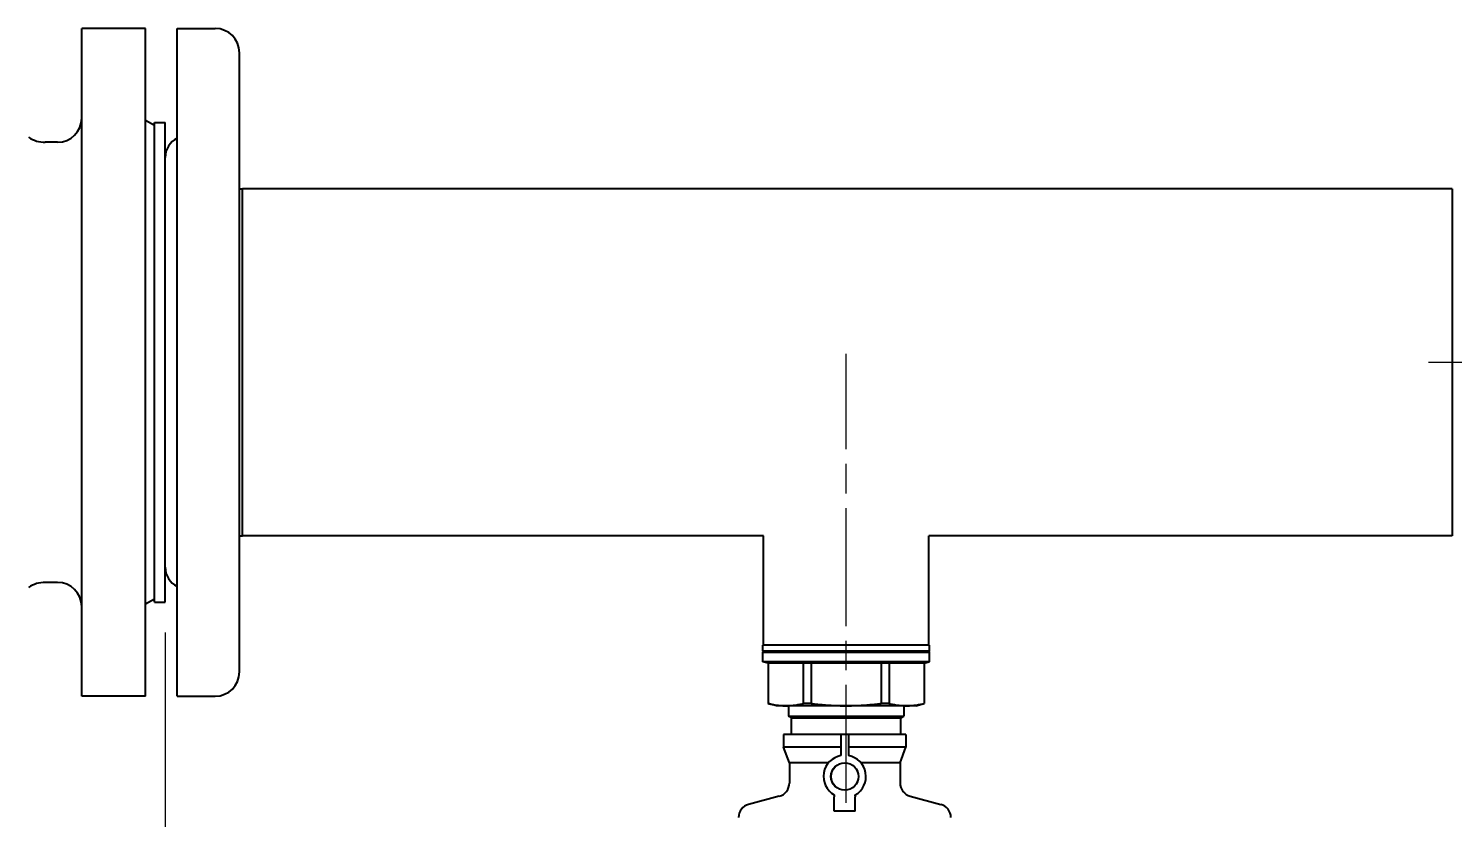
# Model space of a CAD drawing. Header units: millimetres. Extents: x 0 to 8400, y 0 to 5940.
# Drawn here: x 2675.6 to 3145.1, y 1759.6 to 2019.6 of the extents above; entities that cross this region are included whole.
import ezdxf

# ---------------------------------------------------------------- set-up
doc = ezdxf.new("R2010")
doc.units = ezdxf.units.MM
doc.header["$LTSCALE"] = 20
doc.linetypes.add('CHAIN', pattern=[0.3543, 0.2362, -0.0295, 0.0591, -0.0295])
for name, color, linetype, lineweight in [('Center Mark', 7, 'Continuous', 18), ('Centerline', 7, 'Continuous', 18), ('Dimension', 7, 'Continuous', 18), ('Visible', 7, 'Continuous', 25)]:
    doc.layers.add(name, color=color, linetype=linetype, lineweight=lineweight)
doc.styles.add('Title', font='arial.ttf')
doc.dimstyles.new('Default - Method 2b', dxfattribs={"dimscale": 20, "dimtxt": 3, "dimasz": 2.5, "dimexe": 3, "dimexo": 0.5, "dimgap": 0.7, "dimtad": 0, "dimtoh": 1, "dimdec": 1, "dimrnd": 1e-08, "dimtxsty": 'Title', "dimcen": 0.09, "dimdle": 10, "dimclrd": 256, "dimclre": 256, "dimclrt": 7, "dimadec": 0, "dimazin": 2, "dimtfac": 0.833333, "dimtdec": 1, "dimtmove": 0, "dimatfit": 3, "dimfxl": 1, "dimtolj": 1, "dimlwd": -1, "dimlwe": -1, "dimarcsym": 0})

# ---------------------------------------------------------------- blocks, each defined once
blk = doc.blocks.new('*D31')
at = {"layer": 'Defpoints', "color": 0, "transparency": 16777216}
for p in [(2720.69, 1830.59), (2945.19, 1764.44), (2720.69, 1543.7)]:
    blk.add_point(p, dxfattribs=at)
at = {"layer": 'Dimension', "transparency": 16777216}
for p, q in [((2720.69, 1820.59), (2720.69, 1483.7)), ((2945.19, 1754.44), (2945.19, 1483.7)), ((2895.19, 1543.7), (2770.69, 1543.7))]:
    blk.add_line(p, q, dxfattribs=at)
for points in [[(2770.69, 1552.03), (2770.69, 1535.37), (2720.69, 1543.7)], [(2895.19, 1552.03), (2895.19, 1535.37), (2945.19, 1543.7)]]:
    blk.add_solid(points, dxfattribs=at)
at = {"layer": 'Dimension', "color": 7, "transparency": 16777216, "insert": (2720.45, 1557.7), "char_height": 60, "attachment_point": 7, "style": 'Title'}
blk.add_mtext('\\A1;225', dxfattribs=at)

msp = doc.modelspace()

# ---------------------------------------------------------------- linework, layer by layer
at = {"layer": 'Center Mark', "linetype": 'CHAIN', "ltscale": 23.990969}
msp.add_line((3457.2, 1909.59), (3137.2, 1909.59), dxfattribs=at)
at = {"layer": 'Centerline', "linetype": 'CHAIN', "ltscale": 8.222835}
msp.add_line((2945.19, 1764.44), (2945.19, 1912.44), dxfattribs=at)
at = {"layer": 'Visible'}
for p, q in [((2693.19, 1799.59), (2693.19, 2019.59)), ((2714.19, 2019.59), (2693.19, 2019.59)), ((2714.19, 1799.59), (2714.19, 2019.59)), ((2724.69, 1799.59), (2724.69, 2019.59)), ((2724.69, 2019.59), (2737.19, 2019.59)), ((2745.19, 1807.59), (2745.19, 2011.59)), ((2717.19, 1987.59), (2714.19, 1989.32)), ((2717.19, 1830.59), (2717.19, 1988.59)), ((2717.19, 1988.59), (2720.69, 1988.59)), ((2720.69, 1830.59), (2720.69, 1988.59)), ((2685.19, 1982.09), (2681.17, 1982.09)), ((2745.19, 1966.74), (2746.19, 1966.74)), ((2746.19, 1852.44), (2746.19, 1966.74)), ((3144.98, 1966.74), (2746.19, 1966.74)), ((2746.19, 1852.44), (2746.19, 1966.74)), ((3144.98, 1966.74), (3144.98, 1852.44)), ((2745.19, 1852.44), (2746.19, 1852.44)), ((2917.94, 1852.44), (2746.19, 1852.44)), ((2917.94, 1816.44), (2917.94, 1852.44)), ((3144.98, 1852.44), (2972.44, 1852.44)), ((2972.44, 1816.44), (2972.44, 1852.44)), ((2685.19, 1837.09), (2681.17, 1837.09)), ((2717.19, 1831.59), (2714.19, 1829.86)), ((2717.19, 1830.59), (2720.69, 1830.59)), ((2972.69, 1816.44), (2917.69, 1816.44)), ((2917.69, 1814.44), (2917.69, 1816.44)), ((2917.99, 1814.44), (2917.69, 1814.14)), ((2972.69, 1814.44), (2917.69, 1814.44)), ((2917.69, 1814.14), (2972.69, 1814.14)), ((2917.69, 1810.91), (2917.69, 1814.14)), ((2972.39, 1814.44), (2972.69, 1814.14)), ((2972.69, 1814.44), (2972.69, 1816.44)), ((2972.69, 1810.91), (2972.69, 1814.14)), ((2972.69, 1810.91), (2917.69, 1810.91)), ((2919.44, 1810.44), (2917.69, 1810.91)), ((2919.48, 1810.44), (2919.44, 1810.44)), ((2919.44, 1810.44), (2919.44, 1797.18)), ((2919.48, 1810.44), (2919.48, 1797.18)), ((2931.06, 1810.44), (2919.48, 1810.44)), ((2931.06, 1810.44), (2931.06, 1797.18)), ((2933.61, 1810.44), (2931.06, 1810.44)), ((2933.61, 1810.44), (2933.61, 1797.18)), ((2956.77, 1810.44), (2933.61, 1810.44)), ((2956.77, 1810.44), (2956.77, 1797.18)), ((2959.32, 1810.44), (2956.77, 1810.44)), ((2959.32, 1810.44), (2959.32, 1797.18)), ((2970.9, 1810.44), (2959.32, 1810.44)), ((2970.9, 1810.44), (2970.9, 1797.18)), ((2970.94, 1810.44), (2970.9, 1810.44)), ((2970.94, 1810.44), (2972.69, 1810.91)), ((2970.94, 1810.44), (2970.94, 1797.18)), ((2714.19, 1799.59), (2693.19, 1799.59)), ((2724.69, 1799.59), (2737.19, 1799.59)), ((2919.48, 1797.18), (2919.44, 1797.18)), ((2922.19, 1796.44), (2919.44, 1797.18)), ((2925.27, 1796.44), (2922.19, 1796.44)), ((2945.19, 1796.44), (2925.27, 1796.44)), ((2926.19, 1796.44), (2926.19, 1793.02)), ((2933.61, 1797.18), (2931.06, 1797.18)), ((2965.11, 1796.44), (2945.19, 1796.44)), ((2959.32, 1797.18), (2956.77, 1797.18)), ((2964.19, 1796.44), (2964.19, 1793.02)), ((2968.19, 1796.44), (2965.11, 1796.44)), ((2968.19, 1796.44), (2970.94, 1797.18)), ((2970.94, 1797.18), (2970.9, 1797.18)), ((2926.19, 1793.02), (2964.19, 1793.02)), ((2927.19, 1792.44), (2926.19, 1793.02)), ((2927.19, 1792.44), (2963.19, 1792.44)), ((2927.19, 1786.93), (2927.19, 1792.44)), ((2963.19, 1792.44), (2964.19, 1793.02)), ((2963.19, 1786.93), (2963.19, 1792.44)), ((2943.47, 1786.93), (2924.59, 1786.93)), ((2924.59, 1786.93), (2924.59, 1782.8)), ((2945.97, 1786.93), (2943.47, 1786.93)), ((2943.47, 1786.93), (2943.47, 1783.43)), ((2964.84, 1786.93), (2945.97, 1786.93)), ((2945.97, 1786.93), (2945.97, 1783.43)), ((2964.84, 1786.93), (2964.84, 1782.8)), ((2943.47, 1782.8), (2924.59, 1782.8)), ((2926.47, 1777.65), (2924.59, 1782.8)), ((2943.47, 1783.43), (2943.47, 1780.02)), ((2945.97, 1783.43), (2945.97, 1780.02)), ((2964.84, 1782.8), (2945.97, 1782.8)), ((2962.97, 1777.65), (2964.84, 1782.8)), ((2939.37, 1777.65), (2926.47, 1777.65)), ((2926.47, 1777.65), (2926.47, 1770.97)), ((2962.97, 1777.65), (2950.07, 1777.65)), ((2962.97, 1777.65), (2962.97, 1770.97)), ((2923.13, 1766.62), (2913.04, 1763.92)), ((2941.22, 1767.07), (2941.22, 1766.7)), ((2941.22, 1766.7), (2941.22, 1766.44)), ((2941.22, 1761.69), (2941.22, 1766.44)), ((2948.22, 1766.7), (2948.22, 1767.07)), ((2948.22, 1766.7), (2948.22, 1766.44)), ((2948.22, 1761.69), (2948.22, 1766.44)), ((2966.3, 1766.62), (2976.39, 1763.92)), ((2948.22, 1761.69), (2941.22, 1761.69))]:
    msp.add_line(p, q, dxfattribs=at)
for radius in [4.53, 4.5]:
    msp.add_circle((2944.72, 1773.13), radius, dxfattribs=at)
for centre, radius, start, end in [((2737.19, 2011.59), 8, 0, 90), ((2685.19, 1990.09), 8, 270, 0), ((2681.17, 1992.09), 10, 236.4427, 270), ((2727.69, 1977.09), 7, 115.3769, 180), ((2727.69, 1842.09), 7, 180, 244.6231), ((2681.17, 1827.09), 10, 90, 123.5573), ((2685.19, 1829.09), 8, 0, 90), ((2737.19, 1807.59), 8, 270, 0), ((2944.72, 1773.13), 7, 100.2866, 240), ((2944.72, 1773.13), 7, 300, 79.7134), ((2921.97, 1770.97), 4.5, 285, 0), ((2967.47, 1770.97), 4.5, 180, 255), ((2914.2, 1759.57), 4.5, 105, 179.5), ((2975.23, 1759.57), 4.5, 0.5, 75)]:
    msp.add_arc(centre, radius, start, end, dxfattribs=at)
for points, knots in [([(2919.48, 1797.18), (2919.72, 1797.12), (2919.96, 1797.06), (2920.2, 1797.01), (2920.45, 1796.96), (2920.69, 1796.91), (2920.93, 1796.87), (2921.17, 1796.82), (2921.41, 1796.78), (2921.65, 1796.74), (2921.89, 1796.7), (2922.13, 1796.66), (2922.37, 1796.63), (2922.61, 1796.6), (2922.86, 1796.57), (2923.1, 1796.55), (2923.22, 1796.54), (2923.34, 1796.53), (2923.46, 1796.52), (2923.58, 1796.51), (2923.7, 1796.5), (2923.82, 1796.49), (2923.94, 1796.48), (2924.06, 1796.47), (2924.18, 1796.47), (2924.31, 1796.46), (2924.43, 1796.46), (2924.55, 1796.45), (2924.67, 1796.45), (2924.79, 1796.44), (2924.91, 1796.44), (2925.03, 1796.44), (2925.15, 1796.44), (2925.27, 1796.44)], [0, 0, 0, 0, 1.45119, 1.45119, 1.45119, 2.902447, 2.902447, 2.902447, 4.353613, 4.353613, 4.353613, 5.804584, 5.804584, 5.804584, 7.255311, 7.255311, 7.255311, 7.980696, 7.980696, 7.980696, 8.706208, 8.706208, 8.706208, 9.431825, 9.431825, 9.431825, 10.157521, 10.157521, 10.157521, 10.883271, 10.883271, 10.883271, 11.609049, 11.609049, 11.609049, 11.609049]), ([(2925.27, 1796.44), (2925.39, 1796.44), (2925.51, 1796.44), (2925.64, 1796.44), (2925.76, 1796.44), (2925.88, 1796.45), (2926, 1796.45), (2926.12, 1796.46), (2926.24, 1796.46), (2926.36, 1796.47), (2926.48, 1796.47), (2926.6, 1796.48), (2926.72, 1796.49), (2926.84, 1796.5), (2926.97, 1796.51), (2927.09, 1796.52), (2927.21, 1796.53), (2927.33, 1796.54), (2927.45, 1796.55), (2927.69, 1796.57), (2927.93, 1796.6), (2928.17, 1796.63), (2928.41, 1796.66), (2928.66, 1796.7), (2928.9, 1796.74), (2929.14, 1796.78), (2929.38, 1796.82), (2929.62, 1796.87), (2929.86, 1796.91), (2930.1, 1796.96), (2930.34, 1797.01), (2930.58, 1797.06), (2930.82, 1797.12), (2931.06, 1797.18)], [0, 0, 0, 0, 0.72578, 0.72578, 0.72578, 1.451537, 1.451537, 1.451537, 2.177244, 2.177244, 2.177244, 2.902876, 2.902876, 2.902876, 3.628408, 3.628408, 3.628408, 4.353816, 4.353816, 4.353816, 5.804525, 5.804525, 5.804525, 7.255471, 7.255471, 7.255471, 8.706616, 8.706616, 8.706616, 10.157859, 10.157859, 10.157859, 11.609049, 11.609049, 11.609049, 11.609049]), ([(2933.61, 1797.18), (2934.09, 1797.12), (2934.57, 1797.06), (2935.05, 1797.01), (2935.54, 1796.96), (2936.02, 1796.91), (2936.5, 1796.87), (2936.98, 1796.82), (2937.46, 1796.78), (2937.94, 1796.74), (2938.43, 1796.7), (2938.91, 1796.66), (2939.39, 1796.63), (2939.87, 1796.6), (2940.36, 1796.57), (2940.84, 1796.55), (2941.08, 1796.54), (2941.32, 1796.53), (2941.56, 1796.52), (2941.81, 1796.51), (2942.05, 1796.5), (2942.29, 1796.49), (2942.53, 1796.48), (2942.77, 1796.47), (2943.01, 1796.47), (2943.26, 1796.46), (2943.5, 1796.46), (2943.74, 1796.45), (2943.98, 1796.45), (2944.22, 1796.44), (2944.47, 1796.44), (2944.71, 1796.44), (2944.95, 1796.44), (2945.19, 1796.44)], [0, 0, 0, 0, 1.45119, 1.45119, 1.45119, 2.902433, 2.902433, 2.902433, 4.353578, 4.353578, 4.353578, 5.804524, 5.804524, 5.804524, 7.255233, 7.255233, 7.255233, 7.980641, 7.980641, 7.980641, 8.706173, 8.706173, 8.706173, 9.431805, 9.431805, 9.431805, 10.157512, 10.157512, 10.157512, 10.883269, 10.883269, 10.883269, 11.609049, 11.609049, 11.609049, 11.609049]), ([(2945.19, 1796.44), (2945.43, 1796.44), (2945.68, 1796.44), (2945.92, 1796.44), (2946.16, 1796.44), (2946.4, 1796.45), (2946.64, 1796.45), (2946.88, 1796.46), (2947.13, 1796.46), (2947.37, 1796.47), (2947.61, 1796.47), (2947.85, 1796.48), (2948.09, 1796.49), (2948.34, 1796.5), (2948.58, 1796.51), (2948.82, 1796.52), (2949.06, 1796.53), (2949.3, 1796.54), (2949.54, 1796.55), (2950.03, 1796.57), (2950.51, 1796.6), (2950.99, 1796.63), (2951.47, 1796.66), (2951.96, 1796.7), (2952.44, 1796.74), (2952.92, 1796.78), (2953.4, 1796.82), (2953.88, 1796.87), (2954.37, 1796.91), (2954.85, 1796.96), (2955.33, 1797.01), (2955.81, 1797.06), (2956.29, 1797.12), (2956.77, 1797.18)], [0, 0, 0, 0, 0.725778, 0.725778, 0.725778, 1.451528, 1.451528, 1.451528, 2.177224, 2.177224, 2.177224, 2.902841, 2.902841, 2.902841, 3.628353, 3.628353, 3.628353, 4.353738, 4.353738, 4.353738, 5.804465, 5.804465, 5.804465, 7.255436, 7.255436, 7.255436, 8.706602, 8.706602, 8.706602, 10.157859, 10.157859, 10.157859, 11.609049, 11.609049, 11.609049, 11.609049]), ([(2959.32, 1797.18), (2959.56, 1797.12), (2959.8, 1797.06), (2960.04, 1797.01), (2960.28, 1796.96), (2960.52, 1796.91), (2960.76, 1796.87), (2961, 1796.82), (2961.25, 1796.78), (2961.49, 1796.74), (2961.73, 1796.7), (2961.97, 1796.66), (2962.21, 1796.63), (2962.45, 1796.6), (2962.69, 1796.57), (2962.93, 1796.55), (2963.05, 1796.54), (2963.18, 1796.53), (2963.3, 1796.52), (2963.42, 1796.51), (2963.54, 1796.5), (2963.66, 1796.49), (2963.78, 1796.48), (2963.9, 1796.47), (2964.02, 1796.47), (2964.14, 1796.46), (2964.26, 1796.46), (2964.38, 1796.45), (2964.51, 1796.45), (2964.63, 1796.44), (2964.75, 1796.44), (2964.87, 1796.44), (2964.99, 1796.44), (2965.11, 1796.44)], [0, 0, 0, 0, 1.45119, 1.45119, 1.45119, 2.902433, 2.902433, 2.902433, 4.353578, 4.353578, 4.353578, 5.804524, 5.804524, 5.804524, 7.255233, 7.255233, 7.255233, 7.980641, 7.980641, 7.980641, 8.706173, 8.706173, 8.706173, 9.431805, 9.431805, 9.431805, 10.157512, 10.157512, 10.157512, 10.883269, 10.883269, 10.883269, 11.609049, 11.609049, 11.609049, 11.609049]), ([(2965.11, 1796.44), (2965.23, 1796.44), (2965.35, 1796.44), (2965.47, 1796.44), (2965.59, 1796.44), (2965.71, 1796.45), (2965.84, 1796.45), (2965.96, 1796.46), (2966.08, 1796.46), (2966.2, 1796.47), (2966.32, 1796.47), (2966.44, 1796.48), (2966.56, 1796.49), (2966.68, 1796.5), (2966.8, 1796.51), (2966.92, 1796.52), (2967.04, 1796.53), (2967.17, 1796.54), (2967.29, 1796.55), (2967.53, 1796.57), (2967.77, 1796.6), (2968.01, 1796.63), (2968.25, 1796.66), (2968.49, 1796.7), (2968.73, 1796.74), (2968.97, 1796.78), (2969.22, 1796.82), (2969.46, 1796.87), (2969.7, 1796.91), (2969.94, 1796.96), (2970.18, 1797.01), (2970.42, 1797.06), (2970.66, 1797.12), (2970.9, 1797.18)], [0, 0, 0, 0, 0.725778, 0.725778, 0.725778, 1.451528, 1.451528, 1.451528, 2.177224, 2.177224, 2.177224, 2.902841, 2.902841, 2.902841, 3.628353, 3.628353, 3.628353, 4.353738, 4.353738, 4.353738, 5.804465, 5.804465, 5.804465, 7.255436, 7.255436, 7.255436, 8.706602, 8.706602, 8.706602, 10.157859, 10.157859, 10.157859, 11.609049, 11.609049, 11.609049, 11.609049])]:
    msp.add_open_spline(points, degree=3, knots=knots, dxfattribs=at)

# ---------------------------------------------------------------- dimensions: what is measured, and where the dimension line sits
at = {"layer": 'Dimension'}
dim = msp.add_linear_dim(base=(2720.69149624, 1543.70038105), p1=(2945.19149624, 1764.4396755), p2=(2720.69149624, 1830.5896755), dimstyle='Default - Method 2b', override={"dimgap": 0.7, "dimtad": 1, "dimtoh": 0, "dimdec": 0, "dimtol": 0, "dimlim": 0, "dimtp": 0, "dimtm": 0, "dimtdec": 1, "dimtofl": 0, "dimatfit": 1}, dxfattribs=at)
dim.commit()
dim.dimension.update_dxf_attribs({"geometry": '*D31', "text_midpoint": (2787.46892365, 1543.70038105), "dimtype": 160})

doc.saveas('drawing.dxf')
